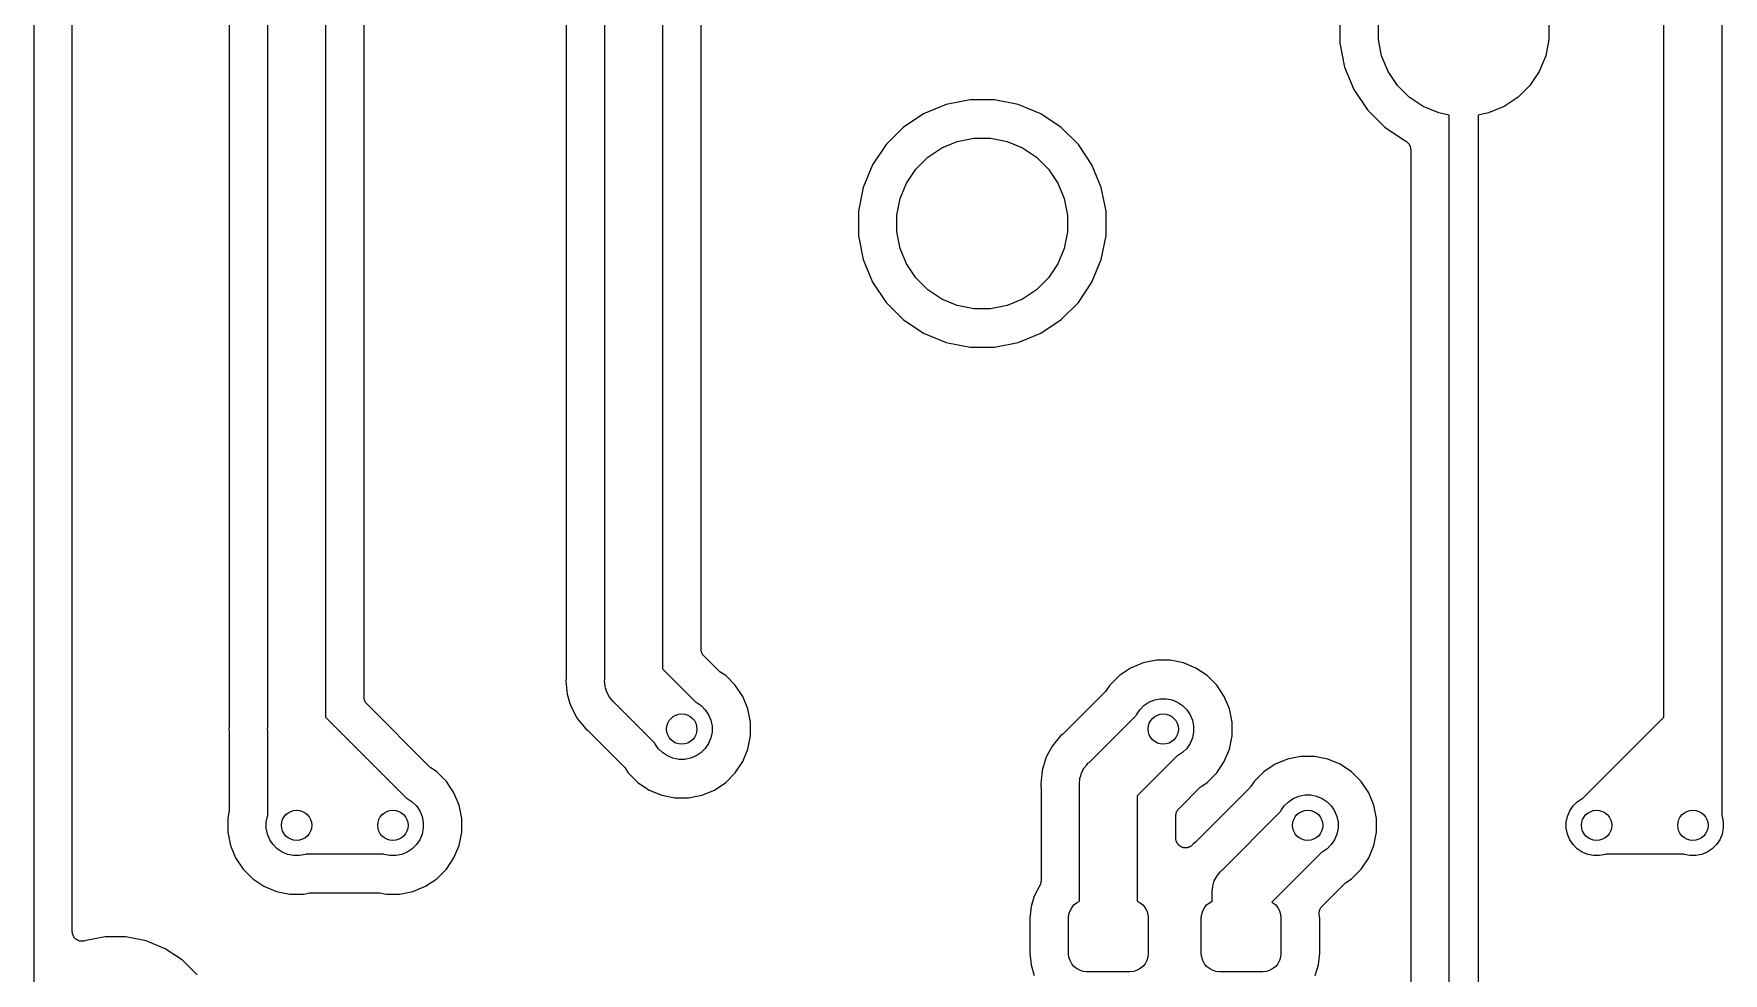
# Model space of a CAD drawing. Extents: x 1.17 to 5.78, y -4.25 to -1.29.
# Drawn here: x 3.989 to 4.866, y -3.452 to -2.964 of the extents above; entities that cross this region are included whole.
import ezdxf

# ---------------------------------------------------------------- set-up
doc = ezdxf.new("R2010")
doc.units = 0
doc.header["$MEASUREMENT"] = 0
doc.layers.add('BLACK', color=7, linetype='CONTINUOUS')

msp = doc.modelspace()

# ---------------------------------------------------------------- linework, layer by layer
at = {"layer": 'BLACK', "linetype": 'CONTINUOUS'}
for p, q in [((4.11, -3.32426), (4.11, -2.68121)), ((4.14, -2.67994), (4.14, -3.31879)), ((4.16, -3.30843), (4.16, -2.68277)), ((4.265, -2.72696), (4.265, -3.29803)), ((4.285, -3.29926), (4.285, -2.72574)), ((4.315, -2.73121), (4.315, -3.29379)), ((4.835, -3.27426), (4.835, -2.73121)), ((4.865, -2.72994), (4.865, -3.32426)), ((4.09, -2.76247), (4.09, -3.32303)), ((3.98854, -2.88106), (3.98854, -3.54368)), ((4.00854, -3.43025), (4.00854, -2.89893)), ((4.335, -3.28343), (4.335, -2.90547)), ((4.6667, -2.95605), (4.6667, -2.96872)), ((4.6867, -2.96675), (4.6867, -2.95802)), ((4.77528, -2.95802), (4.77528, -2.96675)), ((4.6667, -2.96872), (4.66917, -2.98114)), ((4.6884, -2.9753), (4.6867, -2.96675)), ((4.77528, -2.96675), (4.77358, -2.9753)), ((4.66917, -2.98114), (4.67402, -2.99284)), ((4.69174, -2.98336), (4.6884, -2.9753)), ((4.77358, -2.9753), (4.77024, -2.98336)), ((4.69659, -2.99062), (4.69174, -2.98336)), ((4.70276, -2.99679), (4.69659, -2.99062)), ((4.76539, -2.99062), (4.75923, -2.99679)), ((4.77024, -2.98336), (4.76539, -2.99062)), ((4.47466, -2.99809), (4.46224, -3.00056)), ((4.48732, -2.99809), (4.47466, -2.99809)), ((4.49974, -3.00056), (4.48732, -2.99809)), ((4.67402, -2.99284), (4.68105, -3.00337)), ((4.71001, -3.00163), (4.70276, -2.99679)), ((4.75923, -2.99679), (4.75197, -3.00163)), ((4.45054, -3.00541), (4.44001, -3.01245)), ((4.46224, -3.00056), (4.45054, -3.00541)), ((4.51144, -3.00541), (4.49974, -3.00056)), ((4.52197, -3.01245), (4.51144, -3.00541)), ((4.68105, -3.00337), (4.69001, -3.01232)), ((4.71807, -3.00497), (4.71001, -3.00163)), ((4.72349, -3.00605), (4.71807, -3.00497)), ((4.72349, -3.66867), (4.72349, -3.00605)), ((4.74391, -3.00497), (4.73849, -3.00605)), ((4.73849, -3.00605), (4.73849, -3.66867)), ((4.75197, -3.00163), (4.74391, -3.00497)), ((4.44001, -3.01245), (4.43105, -3.0214)), ((4.53093, -3.0214), (4.52197, -3.01245)), ((4.69001, -3.01232), (4.70062, -3.01942)), ((4.43105, -3.0214), (4.42402, -3.03193)), ((4.45276, -3.02798), (4.46001, -3.02313)), ((4.46001, -3.02313), (4.46807, -3.01979)), ((4.46807, -3.01979), (4.47663, -3.01809)), ((4.47663, -3.01809), (4.48535, -3.01809)), ((4.48535, -3.01809), (4.49391, -3.01979)), ((4.49391, -3.01979), (4.50197, -3.02313)), ((4.50197, -3.02313), (4.50923, -3.02798)), ((4.53797, -3.03193), (4.53093, -3.0214)), ((4.70062, -3.01942), (4.70088, -3.01956)), ((4.70088, -3.01956), (4.70129, -3.01978)), ((4.70129, -3.01978), (4.7013, -3.01979)), ((4.7013, -3.01979), (4.70132, -3.0198)), ((4.70132, -3.0198), (4.70168, -3.0201)), ((4.70168, -3.0201), (4.70204, -3.0204)), ((4.70204, -3.0204), (4.70205, -3.02042)), ((4.70205, -3.02042), (4.70207, -3.02043)), ((4.70207, -3.02043), (4.70236, -3.02079)), ((4.70236, -3.02079), (4.70266, -3.02116)), ((4.70266, -3.02116), (4.70267, -3.02117)), ((4.70267, -3.02117), (4.70268, -3.02119)), ((4.70268, -3.02119), (4.70289, -3.0216)), ((4.70289, -3.0216), (4.70311, -3.02202)), ((4.70311, -3.02202), (4.70312, -3.02204)), ((4.70312, -3.02204), (4.70313, -3.02206)), ((4.70313, -3.02206), (4.70326, -3.02251)), ((4.70326, -3.02251), (4.7034, -3.02295)), ((4.7034, -3.02295), (4.7034, -3.02297)), ((4.7034, -3.02297), (4.7034, -3.02299)), ((4.7034, -3.02299), (4.70345, -3.02346)), ((4.70345, -3.02346), (4.70349, -3.02392)), ((4.70349, -3.02392), (4.70349, -3.6508)), ((4.42402, -3.03193), (4.41917, -3.04363)), ((4.44174, -3.0414), (4.44659, -3.03415)), ((4.44659, -3.03415), (4.45276, -3.02798)), ((4.50923, -3.02798), (4.51539, -3.03415)), ((4.51539, -3.03415), (4.52024, -3.0414)), ((4.54281, -3.04363), (4.53797, -3.03193)), ((4.41917, -3.04363), (4.4167, -3.05605)), ((4.4384, -3.04946), (4.44174, -3.0414)), ((4.52024, -3.0414), (4.52358, -3.04946)), ((4.54528, -3.05605), (4.54281, -3.04363)), ((4.4367, -3.05802), (4.4384, -3.04946)), ((4.52358, -3.04946), (4.52528, -3.05802)), ((4.4167, -3.05605), (4.4167, -3.06872)), ((4.4367, -3.06675), (4.4367, -3.05802)), ((4.52528, -3.05802), (4.52528, -3.06675)), ((4.54528, -3.06872), (4.54528, -3.05605)), ((4.4167, -3.06872), (4.41917, -3.08114)), ((4.4384, -3.0753), (4.4367, -3.06675)), ((4.52528, -3.06675), (4.52358, -3.0753)), ((4.54281, -3.08114), (4.54528, -3.06872)), ((4.44174, -3.08336), (4.4384, -3.0753)), ((4.52358, -3.0753), (4.52024, -3.08336)), ((4.41917, -3.08114), (4.42402, -3.09284)), ((4.44659, -3.09062), (4.44174, -3.08336)), ((4.52024, -3.08336), (4.51539, -3.09062)), ((4.53797, -3.09284), (4.54281, -3.08114)), ((4.42402, -3.09284), (4.43105, -3.10337)), ((4.45276, -3.09679), (4.44659, -3.09062)), ((4.51539, -3.09062), (4.50923, -3.09679)), ((4.53093, -3.10337), (4.53797, -3.09284)), ((4.43105, -3.10337), (4.44001, -3.11232)), ((4.46001, -3.10163), (4.45276, -3.09679)), ((4.46807, -3.10497), (4.46001, -3.10163)), ((4.47663, -3.10667), (4.46807, -3.10497)), ((4.49391, -3.10497), (4.48535, -3.10667)), ((4.50197, -3.10163), (4.49391, -3.10497)), ((4.50923, -3.09679), (4.50197, -3.10163)), ((4.52197, -3.11232), (4.53093, -3.10337)), ((4.44001, -3.11232), (4.45054, -3.11936)), ((4.48535, -3.10667), (4.47663, -3.10667)), ((4.51144, -3.11936), (4.52197, -3.11232)), ((4.45054, -3.11936), (4.46224, -3.1242)), ((4.49974, -3.1242), (4.51144, -3.11936)), ((4.46224, -3.1242), (4.47466, -3.12667)), ((4.47466, -3.12667), (4.48732, -3.12667)), ((4.48732, -3.12667), (4.49974, -3.1242)), ((4.835, -3.31879), (4.835, -3.27426)), ((4.835, -3.27426), (4.835, -3.27426)), ((4.33504, -3.28389), (4.335, -3.28343)), ((4.33509, -3.28435), (4.33504, -3.28389)), ((4.33509, -3.28438), (4.33509, -3.28435)), ((4.3351, -3.2844), (4.33509, -3.28438)), ((4.33523, -3.28484), (4.3351, -3.2844)), ((4.33536, -3.28529), (4.33523, -3.28484)), ((4.33537, -3.28531), (4.33536, -3.28529)), ((4.33538, -3.28534), (4.33537, -3.28531)), ((4.33559, -3.28574), (4.33538, -3.28534)), ((4.33581, -3.28615), (4.33559, -3.28574)), ((4.33582, -3.28618), (4.33581, -3.28615)), ((4.33584, -3.2862), (4.33582, -3.28618)), ((4.33613, -3.28656), (4.33584, -3.2862)), ((4.33642, -3.28692), (4.33613, -3.28656)), ((4.33645, -3.28695), (4.33642, -3.28692)), ((4.33645, -3.28696), (4.33645, -3.28695)), ((4.33645, -3.28695), (4.33645, -3.28695)), ((4.33646, -3.28697), (4.33645, -3.28696)), ((4.34425, -3.29475), (4.33646, -3.28697)), ((4.57148, -3.28925), (4.56457, -3.29063)), ((4.57852, -3.28925), (4.57148, -3.28925)), ((4.58543, -3.29063), (4.57852, -3.28925)), ((4.265, -3.2981), (4.26498, -3.29831)), ((4.265, -3.29803), (4.265, -3.2981)), ((4.315, -3.29379), (4.33211, -3.3109)), ((4.3446, -3.29504), (4.34425, -3.29475)), ((4.34495, -3.29534), (4.3446, -3.29504)), ((4.34501, -3.29537), (4.34495, -3.29534)), ((4.34501, -3.29538), (4.34501, -3.29537)), ((4.34501, -3.29537), (4.34501, -3.29537)), ((4.34501, -3.29537), (4.34501, -3.29537)), ((4.34779, -3.29723), (4.34501, -3.29538)), ((4.35277, -3.30221), (4.34779, -3.29723)), ((4.55221, -3.29723), (4.54723, -3.30221)), ((4.55807, -3.29332), (4.55221, -3.29723)), ((4.56457, -3.29063), (4.55807, -3.29332)), ((4.59193, -3.29332), (4.58543, -3.29063)), ((4.59779, -3.29723), (4.59193, -3.29332)), ((4.60277, -3.30221), (4.59779, -3.29723)), ((4.26498, -3.29853), (4.26483, -3.3)), ((4.26483, -3.3), (4.26551, -3.30686)), ((4.26498, -3.29831), (4.26498, -3.29853)), ((4.26551, -3.30686), (4.26696, -3.31167)), ((4.28493, -3.3), (4.285, -3.29926)), ((4.28518, -3.30256), (4.28493, -3.3)), ((4.28522, -3.30294), (4.28518, -3.30256)), ((4.28543, -3.30363), (4.28522, -3.30294)), ((4.28607, -3.30577), (4.28543, -3.30363)), ((4.28747, -3.30837), (4.28607, -3.30577)), ((4.35668, -3.30807), (4.35277, -3.30221)), ((4.54475, -3.30575), (4.52318, -3.32732)), ((4.54504, -3.3054), (4.54475, -3.30575)), ((4.54534, -3.30505), (4.54504, -3.3054)), ((4.54537, -3.30499), (4.54534, -3.30505)), ((4.54538, -3.30499), (4.54537, -3.30499)), ((4.54537, -3.30499), (4.54537, -3.30499)), ((4.54537, -3.30499), (4.54537, -3.30499)), ((4.54723, -3.30221), (4.54538, -3.30499)), ((4.60668, -3.30807), (4.60277, -3.30221)), ((4.16005, -3.30889), (4.16, -3.30843)), ((4.16009, -3.30935), (4.16005, -3.30889)), ((4.16009, -3.30938), (4.16009, -3.30935)), ((4.1601, -3.3094), (4.16009, -3.30938)), ((4.16023, -3.30984), (4.1601, -3.3094)), ((4.16036, -3.31029), (4.16023, -3.30984)), ((4.16037, -3.31031), (4.16036, -3.31029)), ((4.16038, -3.31034), (4.16037, -3.31031)), ((4.16059, -3.31074), (4.16038, -3.31034)), ((4.16081, -3.31115), (4.16059, -3.31074)), ((4.16082, -3.31118), (4.16081, -3.31115)), ((4.16084, -3.3112), (4.16082, -3.31118)), ((4.16113, -3.31156), (4.16084, -3.3112)), ((4.16142, -3.31192), (4.16113, -3.31156)), ((4.16145, -3.31195), (4.16142, -3.31192)), ((4.16145, -3.31196), (4.16145, -3.31195)), ((4.16145, -3.31195), (4.16145, -3.31195)), ((4.16146, -3.31197), (4.16145, -3.31196)), ((4.19425, -3.34475), (4.16146, -3.31197)), ((4.26696, -3.31167), (4.26751, -3.31346)), ((4.26751, -3.31346), (4.27076, -3.31954)), ((4.28847, -3.30959), (4.28747, -3.30837)), ((4.28934, -3.31066), (4.28847, -3.30959)), ((4.28991, -3.31113), (4.28934, -3.31066)), ((4.3109, -3.33211), (4.28991, -3.31113)), ((4.33211, -3.3109), (4.33246, -3.31104)), ((4.33246, -3.31104), (4.33504, -3.31277)), ((4.33504, -3.31277), (4.33723, -3.31496)), ((4.33723, -3.31496), (4.33896, -3.31754)), ((4.35937, -3.31457), (4.35668, -3.30807)), ((4.36075, -3.32148), (4.35937, -3.31457)), ((4.56104, -3.31754), (4.56277, -3.31496)), ((4.56277, -3.31496), (4.56496, -3.31277)), ((4.56496, -3.31277), (4.56754, -3.31104)), ((4.56754, -3.31104), (4.57041, -3.30986)), ((4.57041, -3.30986), (4.57345, -3.30925)), ((4.57345, -3.30925), (4.57655, -3.30925)), ((4.57655, -3.30925), (4.57959, -3.30986)), ((4.57959, -3.30986), (4.58246, -3.31104)), ((4.58246, -3.31104), (4.58504, -3.31277)), ((4.58504, -3.31277), (4.58723, -3.31496)), ((4.58723, -3.31496), (4.58896, -3.31754)), ((4.60937, -3.31457), (4.60668, -3.30807)), ((4.61075, -3.32148), (4.60937, -3.31457)), ((4.08998, -3.32353), (4.08983, -3.325)), ((4.09, -3.3231), (4.08998, -3.32331)), ((4.08998, -3.32331), (4.08998, -3.32353)), ((4.09, -3.32303), (4.09, -3.3231)), ((4.10993, -3.325), (4.11, -3.32426)), ((4.14, -3.31879), (4.18211, -3.3609)), ((4.27076, -3.31954), (4.27513, -3.32487)), ((4.33896, -3.31754), (4.34014, -3.32041)), ((4.34014, -3.32041), (4.34075, -3.32345)), ((4.34075, -3.32345), (4.34075, -3.32655)), ((4.36075, -3.32852), (4.36075, -3.32148)), ((4.53646, -3.34233), (4.5609, -3.31789)), ((4.5609, -3.31789), (4.56104, -3.31754)), ((4.58896, -3.31754), (4.59014, -3.32041)), ((4.59014, -3.32041), (4.59075, -3.32345)), ((4.59075, -3.32345), (4.59075, -3.32655)), ((4.61075, -3.32852), (4.61075, -3.32148)), ((4.79289, -3.3609), (4.835, -3.31879)), ((4.865, -3.32426), (4.86507, -3.325)), ((4.08983, -3.325), (4.08998, -3.32647)), ((4.08998, -3.32647), (4.08998, -3.32654)), ((4.08998, -3.32654), (4.08998, -3.32675)), ((4.08998, -3.32675), (4.09, -3.32696)), ((4.09, -3.32696), (4.09, -3.36723)), ((4.11, -3.32574), (4.10993, -3.325)), ((4.11, -3.37006), (4.11, -3.32574)), ((4.27513, -3.32487), (4.27628, -3.32581)), ((4.27628, -3.32581), (4.27633, -3.32585)), ((4.27633, -3.32585), (4.27648, -3.326)), ((4.27648, -3.326), (4.27664, -3.32614)), ((4.27664, -3.32614), (4.29475, -3.34425)), ((4.31104, -3.33246), (4.3109, -3.33211)), ((4.31277, -3.33504), (4.31104, -3.33246)), ((4.33896, -3.33246), (4.33723, -3.33504)), ((4.34014, -3.32959), (4.33896, -3.33246)), ((4.34075, -3.32655), (4.34014, -3.32959)), ((4.35937, -3.33543), (4.36075, -3.32852)), ((4.52167, -3.32859), (4.5173, -3.33392)), ((4.52282, -3.32765), (4.52167, -3.32859)), ((4.52297, -3.3275), (4.52282, -3.32765)), ((4.52313, -3.32737), (4.52297, -3.3275)), ((4.52318, -3.32732), (4.52313, -3.32737)), ((4.58896, -3.33246), (4.58723, -3.33504)), ((4.59014, -3.32959), (4.58896, -3.33246)), ((4.59075, -3.32655), (4.59014, -3.32959)), ((4.60937, -3.33543), (4.61075, -3.32852)), ((4.86507, -3.325), (4.865, -3.32574)), ((4.865, -3.32574), (4.865, -3.37006)), ((4.31496, -3.33723), (4.31277, -3.33504)), ((4.31754, -3.33896), (4.31496, -3.33723)), ((4.32041, -3.34014), (4.31754, -3.33896)), ((4.32345, -3.34075), (4.32041, -3.34014)), ((4.32655, -3.34075), (4.32345, -3.34075)), ((4.32959, -3.34014), (4.32655, -3.34075)), ((4.33246, -3.33896), (4.32959, -3.34014)), ((4.33504, -3.33723), (4.33246, -3.33896)), ((4.33723, -3.33504), (4.33504, -3.33723)), ((4.35277, -3.34779), (4.35668, -3.34193)), ((4.35668, -3.34193), (4.35937, -3.33543)), ((4.51405, -3.34), (4.51205, -3.3466)), ((4.51445, -3.33924), (4.51405, -3.34)), ((4.5173, -3.33392), (4.51445, -3.33924)), ((4.51445, -3.33924), (4.51445, -3.33924)), ((4.58211, -3.3391), (4.56154, -3.35967)), ((4.58246, -3.33896), (4.58211, -3.3391)), ((4.58504, -3.33723), (4.58246, -3.33896)), ((4.58723, -3.33504), (4.58504, -3.33723)), ((4.60277, -3.34779), (4.60668, -3.34193)), ((4.60668, -3.34193), (4.60937, -3.33543)), ((4.63957, -3.34063), (4.63307, -3.34332)), ((4.64648, -3.33925), (4.63957, -3.34063)), ((4.65352, -3.33925), (4.64648, -3.33925)), ((4.66043, -3.34063), (4.65352, -3.33925)), ((4.66693, -3.34332), (4.66043, -3.34063)), ((4.1946, -3.34504), (4.19425, -3.34475)), ((4.19495, -3.34534), (4.1946, -3.34504)), ((4.19501, -3.34537), (4.19495, -3.34534)), ((4.19501, -3.34538), (4.19501, -3.34537)), ((4.19501, -3.34537), (4.19501, -3.34537)), ((4.19501, -3.34537), (4.19501, -3.34537)), ((4.19779, -3.34723), (4.19501, -3.34538)), ((4.20277, -3.35221), (4.19779, -3.34723)), ((4.29475, -3.34425), (4.29476, -3.34425)), ((4.29476, -3.34425), (4.29476, -3.34425)), ((4.29476, -3.34425), (4.29476, -3.34425)), ((4.29476, -3.34425), (4.2948, -3.3443)), ((4.2948, -3.3443), (4.29509, -3.34466)), ((4.29509, -3.34466), (4.29538, -3.34501)), ((4.29538, -3.34501), (4.29723, -3.34779)), ((4.29723, -3.34779), (4.30221, -3.35277)), ((4.34779, -3.35277), (4.35277, -3.34779)), ((4.51205, -3.3466), (4.51137, -3.35346)), ((4.53147, -3.35346), (4.53174, -3.35069)), ((4.53174, -3.35069), (4.53176, -3.35052)), ((4.53176, -3.35052), (4.53214, -3.34926)), ((4.53214, -3.34926), (4.53262, -3.34769)), ((4.53262, -3.34769), (4.53401, -3.34508)), ((4.53401, -3.34508), (4.53527, -3.34355)), ((4.53527, -3.34355), (4.53588, -3.3428)), ((4.53588, -3.3428), (4.53646, -3.34233)), ((4.59779, -3.35277), (4.60277, -3.34779)), ((4.62721, -3.34723), (4.62223, -3.35221)), ((4.63307, -3.34332), (4.62721, -3.34723)), ((4.67279, -3.34723), (4.66693, -3.34332)), ((4.67777, -3.35221), (4.67279, -3.34723)), ((4.20668, -3.35807), (4.20277, -3.35221)), ((4.20937, -3.36457), (4.20668, -3.35807)), ((4.30221, -3.35277), (4.30807, -3.35668)), ((4.30807, -3.35668), (4.31457, -3.35937)), ((4.31457, -3.35937), (4.32148, -3.36075)), ((4.32852, -3.36075), (4.33543, -3.35937)), ((4.33543, -3.35937), (4.34193, -3.35668)), ((4.34193, -3.35668), (4.34779, -3.35277)), ((4.51137, -3.35346), (4.51152, -3.35493)), ((4.51152, -3.35493), (4.51152, -3.355)), ((4.51152, -3.355), (4.51152, -3.35521)), ((4.51152, -3.35521), (4.51154, -3.35542)), ((4.51154, -3.35542), (4.51154, -3.40387)), ((4.53154, -3.35419), (4.53147, -3.35346)), ((4.53154, -3.4144), (4.53154, -3.35419)), ((4.56154, -3.35967), (4.56154, -3.4144)), ((4.58301, -3.36649), (4.59425, -3.35525)), ((4.61975, -3.35575), (4.59208, -3.38342)), ((4.59425, -3.35525), (4.59425, -3.35524)), ((4.59425, -3.35524), (4.59425, -3.35524)), ((4.59425, -3.35524), (4.59426, -3.35524)), ((4.59426, -3.35524), (4.5943, -3.3552)), ((4.5943, -3.3552), (4.59466, -3.35491)), ((4.59466, -3.35491), (4.59501, -3.35462)), ((4.59501, -3.35462), (4.59779, -3.35277)), ((4.62004, -3.3554), (4.61975, -3.35575)), ((4.62034, -3.35505), (4.62004, -3.3554)), ((4.62038, -3.35499), (4.62034, -3.35505)), ((4.62223, -3.35221), (4.62038, -3.35499)), ((4.64541, -3.35986), (4.64845, -3.35925)), ((4.64845, -3.35925), (4.65155, -3.35925)), ((4.65155, -3.35925), (4.65459, -3.35986)), ((4.68168, -3.35807), (4.67777, -3.35221)), ((4.68437, -3.36457), (4.68168, -3.35807)), ((4.0899, -3.3682), (4.08925, -3.37148)), ((4.08995, -3.36775), (4.0899, -3.3682)), ((4.09, -3.3673), (4.08995, -3.36775)), ((4.09, -3.36723), (4.09, -3.36723)), ((4.09, -3.36723), (4.09, -3.36723)), ((4.09, -3.36723), (4.09, -3.36723)), ((4.09, -3.36723), (4.09, -3.3673)), ((4.18211, -3.3609), (4.18246, -3.36104)), ((4.18246, -3.36104), (4.18504, -3.36277)), ((4.18504, -3.36277), (4.18723, -3.36496)), ((4.18723, -3.36496), (4.18896, -3.36754)), ((4.18896, -3.36754), (4.19014, -3.37041)), ((4.21075, -3.37148), (4.20937, -3.36457)), ((4.32148, -3.36075), (4.32852, -3.36075)), ((4.58179, -3.36855), (4.58193, -3.3681)), ((4.58193, -3.3681), (4.58194, -3.36808)), ((4.58194, -3.36808), (4.58195, -3.36806)), ((4.58195, -3.36806), (4.58217, -3.36765)), ((4.58217, -3.36765), (4.58239, -3.36724)), ((4.58239, -3.36724), (4.5824, -3.36722)), ((4.5824, -3.36722), (4.58242, -3.3672)), ((4.58242, -3.3672), (4.58271, -3.36685)), ((4.58271, -3.36685), (4.58301, -3.36649)), ((4.60535, -3.39843), (4.6359, -3.36789)), ((4.6359, -3.36789), (4.63604, -3.36754)), ((4.63604, -3.36754), (4.63777, -3.36496)), ((4.63777, -3.36496), (4.63996, -3.36277)), ((4.63996, -3.36277), (4.64254, -3.36104)), ((4.64254, -3.36104), (4.64541, -3.35986)), ((4.65459, -3.35986), (4.65746, -3.36104)), ((4.65746, -3.36104), (4.66004, -3.36277)), ((4.66004, -3.36277), (4.66223, -3.36496)), ((4.66223, -3.36496), (4.66396, -3.36754)), ((4.66396, -3.36754), (4.66514, -3.37041)), ((4.68575, -3.37148), (4.68437, -3.36457)), ((4.78486, -3.37041), (4.78604, -3.36754)), ((4.78604, -3.36754), (4.78777, -3.36496)), ((4.78777, -3.36496), (4.78996, -3.36277)), ((4.78996, -3.36277), (4.79254, -3.36104)), ((4.79254, -3.36104), (4.79289, -3.3609)), ((4.08925, -3.37148), (4.08925, -3.37852)), ((4.10925, -3.37345), (4.10986, -3.37041)), ((4.10925, -3.37655), (4.10925, -3.37345)), ((4.10986, -3.37959), (4.10925, -3.37655)), ((4.10986, -3.37041), (4.11, -3.37006)), ((4.19014, -3.37041), (4.19075, -3.37345)), ((4.19075, -3.37655), (4.19014, -3.37959)), ((4.19075, -3.37345), (4.19075, -3.37655)), ((4.21075, -3.37852), (4.21075, -3.37148)), ((4.58154, -3.36996), (4.58159, -3.3695)), ((4.58154, -3.37001), (4.58154, -3.36996)), ((4.58154, -3.37003), (4.58154, -3.37001)), ((4.58154, -3.37001), (4.58154, -3.37001)), ((4.58154, -3.37001), (4.58154, -3.37001)), ((4.58154, -3.38172), (4.58154, -3.37003)), ((4.58159, -3.3695), (4.58164, -3.36904)), ((4.58164, -3.36904), (4.58165, -3.36901)), ((4.58165, -3.36899), (4.58179, -3.36855)), ((4.58165, -3.36901), (4.58165, -3.36899)), ((4.66514, -3.37041), (4.66575, -3.37345)), ((4.66575, -3.37655), (4.66514, -3.37959)), ((4.66575, -3.37345), (4.66575, -3.37655)), ((4.68575, -3.37852), (4.68575, -3.37148)), ((4.78425, -3.37345), (4.78486, -3.37041)), ((4.78425, -3.37655), (4.78425, -3.37345)), ((4.78486, -3.37959), (4.78425, -3.37655)), ((4.865, -3.37006), (4.86514, -3.37041)), ((4.86514, -3.37041), (4.86575, -3.37345)), ((4.86575, -3.37655), (4.86514, -3.37959)), ((4.86575, -3.37345), (4.86575, -3.37655)), ((4.08925, -3.37852), (4.09063, -3.38543)), ((4.09063, -3.38543), (4.09332, -3.39193)), ((4.11104, -3.38246), (4.10986, -3.37959)), ((4.11277, -3.38504), (4.11104, -3.38246)), ((4.11496, -3.38723), (4.11277, -3.38504)), ((4.18723, -3.38504), (4.18504, -3.38723)), ((4.18896, -3.38246), (4.18723, -3.38504)), ((4.19014, -3.37959), (4.18896, -3.38246)), ((4.20668, -3.39193), (4.20937, -3.38543)), ((4.20937, -3.38543), (4.21075, -3.37852)), ((4.58157, -3.38196), (4.58154, -3.38172)), ((4.58156, -3.38219), (4.58157, -3.38196)), ((4.58161, -3.38244), (4.58156, -3.38219)), ((4.58164, -3.38269), (4.58161, -3.38244)), ((4.58171, -3.38292), (4.58164, -3.38269)), ((4.58175, -3.38315), (4.58171, -3.38292)), ((4.58185, -3.38338), (4.58175, -3.38315)), ((4.58192, -3.38363), (4.58185, -3.38338)), ((4.58203, -3.38383), (4.58192, -3.38363)), ((4.58212, -3.38405), (4.58203, -3.38383)), ((4.58226, -3.38426), (4.58212, -3.38405)), ((4.58238, -3.38449), (4.58226, -3.38426)), ((4.58253, -3.38467), (4.58238, -3.38449)), ((4.58266, -3.38487), (4.58253, -3.38467)), ((4.58284, -3.38505), (4.58266, -3.38487)), ((4.58299, -3.38524), (4.58284, -3.38505)), ((4.58318, -3.38539), (4.58299, -3.38524)), ((4.58334, -3.38556), (4.58318, -3.38539)), ((4.58355, -3.3857), (4.58334, -3.38556)), ((4.58375, -3.38586), (4.58355, -3.3857)), ((4.58395, -3.38598), (4.58375, -3.38586)), ((4.58415, -3.38611), (4.58395, -3.38598)), ((4.58906, -3.38602), (4.58885, -3.38616)), ((4.58928, -3.3859), (4.58906, -3.38602)), ((4.58946, -3.38576), (4.58928, -3.3859)), ((4.58966, -3.38563), (4.58946, -3.38576)), ((4.58984, -3.38545), (4.58966, -3.38563)), ((4.59004, -3.38529), (4.58984, -3.38545)), ((4.59019, -3.38511), (4.59004, -3.38529)), ((4.59036, -3.38495), (4.59019, -3.38511)), ((4.59041, -3.38489), (4.59036, -3.38495)), ((4.59057, -3.38469), (4.59041, -3.38489)), ((4.59172, -3.38375), (4.59057, -3.38469)), ((4.59187, -3.3836), (4.59172, -3.38375)), ((4.59203, -3.38347), (4.59187, -3.3836)), ((4.59208, -3.38342), (4.59203, -3.38347)), ((4.66223, -3.38504), (4.66004, -3.38723)), ((4.66396, -3.38246), (4.66223, -3.38504)), ((4.66514, -3.37959), (4.66396, -3.38246)), ((4.68168, -3.39193), (4.68437, -3.38543)), ((4.68437, -3.38543), (4.68575, -3.37852)), ((4.78604, -3.38246), (4.78486, -3.37959)), ((4.78777, -3.38504), (4.78604, -3.38246)), ((4.78996, -3.38723), (4.78777, -3.38504)), ((4.86223, -3.38504), (4.86004, -3.38723)), ((4.86396, -3.38246), (4.86223, -3.38504)), ((4.86514, -3.37959), (4.86396, -3.38246)), ((4.09332, -3.39193), (4.09723, -3.39779)), ((4.11754, -3.38896), (4.11496, -3.38723)), ((4.12041, -3.39014), (4.11754, -3.38896)), ((4.12345, -3.39075), (4.12041, -3.39014)), ((4.12655, -3.39075), (4.12345, -3.39075)), ((4.12959, -3.39014), (4.12655, -3.39075)), ((4.12994, -3.39), (4.12959, -3.39014)), ((4.17006, -3.39), (4.12994, -3.39)), ((4.17041, -3.39014), (4.17006, -3.39)), ((4.17345, -3.39075), (4.17041, -3.39014)), ((4.17655, -3.39075), (4.17345, -3.39075)), ((4.17959, -3.39014), (4.17655, -3.39075)), ((4.18246, -3.38896), (4.17959, -3.39014)), ((4.18504, -3.38723), (4.18246, -3.38896)), ((4.20277, -3.39779), (4.20668, -3.39193)), ((4.58438, -3.38621), (4.58415, -3.38611)), ((4.5846, -3.38633), (4.58438, -3.38621)), ((4.58483, -3.3864), (4.5846, -3.38633)), ((4.58505, -3.38649), (4.58483, -3.3864)), ((4.5853, -3.38654), (4.58505, -3.38649)), ((4.58554, -3.38662), (4.5853, -3.38654)), ((4.58577, -3.38664), (4.58554, -3.38662)), ((4.586, -3.38669), (4.58577, -3.38664)), ((4.58626, -3.38669), (4.586, -3.38669)), ((4.58651, -3.38672), (4.58626, -3.38669)), ((4.58674, -3.3867), (4.58651, -3.38672)), ((4.58698, -3.3867), (4.58674, -3.3867)), ((4.58723, -3.38665), (4.58698, -3.3867)), ((4.58748, -3.38663), (4.58723, -3.38665)), ((4.58771, -3.38656), (4.58748, -3.38663)), ((4.58794, -3.38652), (4.58771, -3.38656)), ((4.58817, -3.38643), (4.58794, -3.38652)), ((4.58842, -3.38636), (4.58817, -3.38643)), ((4.58863, -3.38625), (4.58842, -3.38636)), ((4.58885, -3.38616), (4.58863, -3.38625)), ((4.65711, -3.3891), (4.63133, -3.41488)), ((4.65746, -3.38896), (4.65711, -3.3891)), ((4.66004, -3.38723), (4.65746, -3.38896)), ((4.67777, -3.39779), (4.68168, -3.39193)), ((4.79254, -3.38896), (4.78996, -3.38723)), ((4.79541, -3.39014), (4.79254, -3.38896)), ((4.79845, -3.39075), (4.79541, -3.39014)), ((4.80155, -3.39075), (4.79845, -3.39075)), ((4.80459, -3.39014), (4.80155, -3.39075)), ((4.80494, -3.39), (4.80459, -3.39014)), ((4.84506, -3.39), (4.80494, -3.39)), ((4.84541, -3.39014), (4.84506, -3.39)), ((4.84845, -3.39075), (4.84541, -3.39014)), ((4.85155, -3.39075), (4.84845, -3.39075)), ((4.85459, -3.39014), (4.85155, -3.39075)), ((4.85746, -3.38896), (4.85459, -3.39014)), ((4.86004, -3.38723), (4.85746, -3.38896)), ((4.09723, -3.39779), (4.10221, -3.40277)), ((4.10221, -3.40277), (4.10807, -3.40668)), ((4.19193, -3.40668), (4.19779, -3.40277)), ((4.19779, -3.40277), (4.20277, -3.39779)), ((4.60151, -3.40379), (4.60291, -3.40119)), ((4.60291, -3.40119), (4.60431, -3.39947)), ((4.60431, -3.39947), (4.60478, -3.3989)), ((4.60478, -3.3989), (4.60535, -3.39843)), ((4.67001, -3.40462), (4.67279, -3.40277)), ((4.67279, -3.40277), (4.67777, -3.39779)), ((4.10807, -3.40668), (4.11457, -3.40937)), ((4.11457, -3.40937), (4.12148, -3.41075)), ((4.12148, -3.41075), (4.12852, -3.41075)), ((4.12852, -3.41075), (4.1318, -3.4101)), ((4.1318, -3.4101), (4.13187, -3.41008)), ((4.1318, -3.4101), (4.1318, -3.4101)), ((4.1318, -3.4101), (4.1318, -3.4101)), ((4.13187, -3.41008), (4.13232, -3.41004)), ((4.13232, -3.41004), (4.13277, -3.41)), ((4.13277, -3.41), (4.16723, -3.41)), ((4.16723, -3.41), (4.16723, -3.41)), ((4.16723, -3.41), (4.16723, -3.41)), ((4.16723, -3.41), (4.16723, -3.41)), ((4.16723, -3.41), (4.1673, -3.41)), ((4.1673, -3.41), (4.16775, -3.41005)), ((4.16775, -3.41005), (4.1682, -3.4101)), ((4.1682, -3.4101), (4.17148, -3.41075)), ((4.17148, -3.41075), (4.17852, -3.41075)), ((4.17852, -3.41075), (4.18543, -3.40937)), ((4.18543, -3.40937), (4.19193, -3.40668)), ((4.50802, -3.41172), (4.50634, -3.41724)), ((4.51095, -3.40623), (4.50802, -3.41172)), ((4.51103, -3.40603), (4.51095, -3.40623)), ((4.51114, -3.40584), (4.51103, -3.40603)), ((4.51122, -3.40558), (4.51114, -3.40584)), ((4.51133, -3.40533), (4.51122, -3.40558)), ((4.51137, -3.40511), (4.51133, -3.40533)), ((4.51143, -3.40491), (4.51137, -3.40511)), ((4.51146, -3.40464), (4.51143, -3.40491)), ((4.51152, -3.40437), (4.51146, -3.40464)), ((4.51154, -3.40394), (4.51152, -3.40415)), ((4.51152, -3.40415), (4.51152, -3.40437)), ((4.51154, -3.40387), (4.51154, -3.40394)), ((4.60037, -3.40956), (4.60066, -3.40662)), ((4.60044, -3.4103), (4.60037, -3.40956)), ((4.60044, -3.4144), (4.60044, -3.4103)), ((4.60066, -3.40661), (4.60107, -3.40527)), ((4.60066, -3.40662), (4.60066, -3.40661)), ((4.60107, -3.40527), (4.60151, -3.40379)), ((4.65746, -3.41704), (4.66925, -3.40525)), ((4.66925, -3.40525), (4.66925, -3.40524)), ((4.66925, -3.40524), (4.66925, -3.40524)), ((4.66925, -3.40524), (4.66926, -3.40524)), ((4.66926, -3.40524), (4.6693, -3.4052)), ((4.6693, -3.4052), (4.66966, -3.40491)), ((4.66966, -3.40491), (4.67001, -3.40462)), ((4.50634, -3.41724), (4.50575, -3.42323)), ((4.52605, -3.42116), (4.52658, -3.41941)), ((4.52658, -3.41941), (4.52745, -3.41779)), ((4.52745, -3.41779), (4.52861, -3.41637)), ((4.52861, -3.41637), (4.53003, -3.41521)), ((4.53003, -3.41521), (4.53154, -3.4144)), ((4.56154, -3.4144), (4.56306, -3.41521)), ((4.56306, -3.41521), (4.56447, -3.41637)), ((4.56447, -3.41637), (4.56564, -3.41779)), ((4.56564, -3.41779), (4.5665, -3.41941)), ((4.5665, -3.41941), (4.56703, -3.42116)), ((4.59495, -3.42116), (4.59548, -3.41941)), ((4.59548, -3.41941), (4.59635, -3.41779)), ((4.59635, -3.41779), (4.59751, -3.41637)), ((4.59751, -3.41637), (4.59893, -3.41521)), ((4.59893, -3.41521), (4.60044, -3.4144)), ((4.63133, -3.41488), (4.63195, -3.41521)), ((4.63195, -3.41521), (4.63337, -3.41637)), ((4.63337, -3.41637), (4.63453, -3.41779)), ((4.63453, -3.41779), (4.6354, -3.41941)), ((4.6354, -3.41941), (4.63593, -3.42116)), ((4.65599, -3.42056), (4.65602, -3.42029)), ((4.65601, -3.42078), (4.65599, -3.42056)), ((4.65601, -3.421), (4.65601, -3.42078)), ((4.65602, -3.42107), (4.65601, -3.421)), ((4.65602, -3.42002), (4.65607, -3.41981)), ((4.65602, -3.42029), (4.65602, -3.42002)), ((4.65623, -3.42323), (4.65602, -3.42107)), ((4.65607, -3.41981), (4.65609, -3.41959)), ((4.65609, -3.41959), (4.65617, -3.41933)), ((4.65617, -3.41933), (4.65623, -3.41907)), ((4.65623, -3.41907), (4.65631, -3.41886)), ((4.65631, -3.41886), (4.65638, -3.41865)), ((4.65638, -3.41865), (4.6565, -3.41842)), ((4.6565, -3.41842), (4.65661, -3.41817)), ((4.65661, -3.41817), (4.65673, -3.41799)), ((4.65673, -3.41799), (4.65684, -3.41779)), ((4.65684, -3.41779), (4.65701, -3.41759)), ((4.65701, -3.41759), (4.65716, -3.41736)), ((4.65716, -3.41736), (4.65732, -3.41721)), ((4.65732, -3.41721), (4.65746, -3.41704)), ((4.50575, -3.42323), (4.50575, -3.44144)), ((4.52587, -3.42298), (4.52605, -3.42116)), ((4.52587, -3.44169), (4.52587, -3.42298)), ((4.56703, -3.42116), (4.56721, -3.42298)), ((4.56721, -3.42298), (4.56721, -3.44169)), ((4.59477, -3.42298), (4.59495, -3.42116)), ((4.59477, -3.44169), (4.59477, -3.42298)), ((4.63593, -3.42116), (4.63611, -3.42298)), ((4.63611, -3.42298), (4.63611, -3.44169)), ((4.65623, -3.44144), (4.65623, -3.42323)), ((4.00859, -3.43072), (4.00854, -3.43025)), ((4.00863, -3.43119), (4.00859, -3.43072)), ((4.00863, -3.4312), (4.00863, -3.43119)), ((4.00863, -3.43122), (4.00863, -3.4312)), ((4.00877, -3.43167), (4.00863, -3.43122)), ((4.00891, -3.43213), (4.00877, -3.43167)), ((4.00891, -3.43214), (4.00891, -3.43213)), ((4.00892, -3.43215), (4.00891, -3.43214)), ((4.00914, -3.43257), (4.00892, -3.43215)), ((4.00936, -3.43299), (4.00914, -3.43257)), ((4.00937, -3.433), (4.00936, -3.43299)), ((4.00937, -3.43301), (4.00937, -3.433)), ((4.00968, -3.43339), (4.00937, -3.43301)), ((4.00997, -3.43375), (4.00968, -3.43339)), ((4.00998, -3.43376), (4.00997, -3.43375)), ((4.00999, -3.43377), (4.00998, -3.43376)), ((4.01036, -3.43407), (4.00999, -3.43377)), ((4.01072, -3.43438), (4.01036, -3.43407)), ((4.01073, -3.43438), (4.01072, -3.43438)), ((4.01074, -3.43439), (4.01073, -3.43438)), ((4.01116, -3.43461), (4.01074, -3.43439)), ((4.01158, -3.43484), (4.01116, -3.43461)), ((4.01159, -3.43485), (4.01158, -3.43484)), ((4.0116, -3.43485), (4.01159, -3.43485)), ((4.01206, -3.435), (4.0116, -3.43485)), ((4.01251, -3.43514), (4.01206, -3.435)), ((4.01252, -3.43514), (4.01251, -3.43514)), ((4.01253, -3.43514), (4.01252, -3.43514)), ((4.01301, -3.43519), (4.01253, -3.43514)), ((4.01348, -3.43524), (4.01301, -3.43519)), ((4.01349, -3.43524), (4.01348, -3.43524)), ((4.0135, -3.43525), (4.01349, -3.43524)), ((4.01398, -3.4352), (4.0135, -3.43525)), ((4.01445, -3.43516), (4.01398, -3.4352)), ((4.01446, -3.43516), (4.01445, -3.43516)), ((4.01448, -3.43516), (4.01446, -3.43516)), ((4.01483, -3.43505), (4.01448, -3.43516)), ((4.02568, -3.43289), (4.01483, -3.43505)), ((4.0364, -3.43289), (4.02568, -3.43289)), ((4.04692, -3.43499), (4.0364, -3.43289)), ((4.05683, -3.43909), (4.04692, -3.43499)), ((4.06575, -3.44505), (4.05683, -3.43909)), ((4.07333, -3.45263), (4.06575, -3.44505)), ((4.50575, -3.44144), (4.50634, -3.44743)), ((4.50634, -3.44743), (4.50802, -3.45295)), ((4.52605, -3.44351), (4.52587, -3.44169)), ((4.52658, -3.44526), (4.52605, -3.44351)), ((4.52745, -3.44688), (4.52658, -3.44526)), ((4.52861, -3.4483), (4.52745, -3.44688)), ((4.56564, -3.44688), (4.56447, -3.4483)), ((4.5665, -3.44526), (4.56564, -3.44688)), ((4.56703, -3.44351), (4.5665, -3.44526)), ((4.56721, -3.44169), (4.56703, -3.44351)), ((4.59495, -3.44351), (4.59477, -3.44169)), ((4.59548, -3.44526), (4.59495, -3.44351)), ((4.59635, -3.44688), (4.59548, -3.44526)), ((4.59751, -3.4483), (4.59635, -3.44688)), ((4.63453, -3.44688), (4.63337, -3.4483)), ((4.6354, -3.44526), (4.63453, -3.44688)), ((4.63593, -3.44351), (4.6354, -3.44526)), ((4.63611, -3.44169), (4.63593, -3.44351)), ((4.65396, -3.45295), (4.65564, -3.44743)), ((4.65564, -3.44743), (4.65623, -3.44144)), ((4.53003, -3.44946), (4.52861, -3.4483)), ((4.53165, -3.45032), (4.53003, -3.44946)), ((4.5334, -3.45086), (4.53165, -3.45032)), ((4.53522, -3.45104), (4.5334, -3.45086)), ((4.55786, -3.45104), (4.53522, -3.45104)), ((4.55969, -3.45086), (4.55786, -3.45104)), ((4.56144, -3.45032), (4.55969, -3.45086)), ((4.56306, -3.44946), (4.56144, -3.45032)), ((4.56447, -3.4483), (4.56306, -3.44946)), ((4.59893, -3.44946), (4.59751, -3.4483)), ((4.60054, -3.45032), (4.59893, -3.44946)), ((4.6023, -3.45086), (4.60054, -3.45032)), ((4.60412, -3.45104), (4.6023, -3.45086)), ((4.62676, -3.45104), (4.60412, -3.45104)), ((4.62858, -3.45086), (4.62676, -3.45104)), ((4.63034, -3.45032), (4.62858, -3.45086)), ((4.63195, -3.44946), (4.63034, -3.45032)), ((4.63337, -3.4483), (4.63195, -3.44946))]:
    msp.add_line(p, q, dxfattribs=at)
at = {"layer": 'BLACK'}
for centre in [(4.325, -3.325), (4.575, -3.325), (4.125, -3.375), (4.175, -3.375), (4.65, -3.375), (4.8, -3.375), (4.85, -3.375)]:
    msp.add_circle(centre, 0.00787, dxfattribs=at)

doc.saveas('drawing.dxf')
